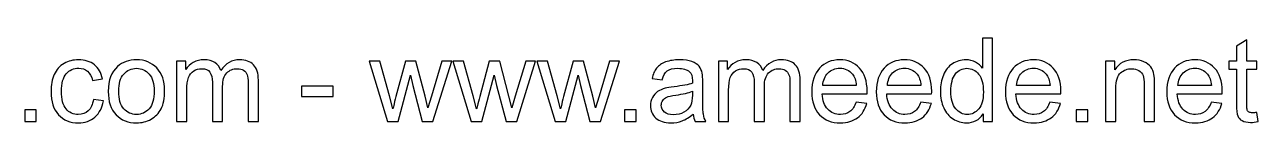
# Model space of a CAD drawing. Header units: millimetres. Extents: x -516 to 781, y -366 to 225.
# Drawn here: x 494.3 to 781.2, y -366.4 to -346.8 of the extents above; entities that cross this region are included whole.
import ezdxf

# ---------------------------------------------------------------- set-up
doc = ezdxf.new("R2010")
doc.units = ezdxf.units.MM
doc.header["$MEASUREMENT"] = 0
doc.layers.add('Layer 1', color=7, linetype='Continuous')

msp = doc.modelspace()

# ---------------------------------------------------------------- linework, layer by layer
at = {"layer": 'Layer 1', "color": 250}
for points, knots in [([(717.2309, -366.1416), (717.2309, -366.1416), (717.2309, -364.3638), (717.2309, -364.3638), (717.2309, -364.3638), (716.3442, -365.7455), (715.039, -366.4387), (713.3152, -366.4387), (713.3152, -366.4387), (712.199, -366.4387), (711.1728, -366.1326), (710.2411, -365.516), (710.2411, -365.516), (709.3049, -364.9039), (708.5803, -364.0442), (708.0627, -362.946), (708.0627, -362.946), (707.5496, -361.8433), (707.2931, -360.5786), (707.2931, -359.1473), (707.2931, -359.1473), (707.2931, -357.7521), (707.5271, -356.4873), (707.9907, -355.3486), (707.9907, -355.3486), (708.4588, -354.2144), (709.1564, -353.3413), (710.0881, -352.7382), (710.0881, -352.7382), (711.0152, -352.1306), (712.0594, -351.829), (713.2071, -351.829), (713.2071, -351.829), (714.0533, -351.829), (714.8049, -352.009), (715.462, -352.3646), (715.462, -352.3646), (716.1192, -352.7202), (716.6548, -353.1882), (717.0688, -353.7599), (717.0688, -353.7599), (717.0688, -353.7599), (717.0688, -346.8061), (717.0688, -346.8061), (717.0688, -346.8061), (717.0688, -346.8061), (719.4453, -346.8061), (719.4453, -346.8061), (719.4453, -346.8061), (719.4453, -346.8061), (719.4453, -366.1416), (719.4453, -366.1416), (719.4453, -366.1416), (719.4453, -366.1416), (717.2309, -366.1416), (717.2309, -366.1416)], [0, 0, 0, 0, 0.06666667, 0.06666667, 0.06666667, 0.06666667, 0.13333333, 0.13333333, 0.13333333, 0.13333333, 0.2, 0.2, 0.2, 0.2, 0.26666667, 0.26666667, 0.26666667, 0.26666667, 0.33333333, 0.33333333, 0.33333333, 0.33333333, 0.4, 0.4, 0.4, 0.4, 0.46666667, 0.46666667, 0.46666667, 0.46666667, 0.53333333, 0.53333333, 0.53333333, 0.53333333, 0.6, 0.6, 0.6, 0.6, 0.66666667, 0.66666667, 0.66666667, 0.66666667, 0.73333333, 0.73333333, 0.73333333, 0.73333333, 0.8, 0.8, 0.8, 0.8, 0.86666667, 0.86666667, 0.86666667, 0.86666667, 1, 1, 1, 1]), ([(780.9219, -364.0217), (780.9219, -364.0217), (781.2459, -366.1191), (781.2459, -366.1191), (781.2459, -366.1191), (780.5798, -366.2586), (779.9812, -366.3306), (779.4591, -366.3306), (779.4591, -366.3306), (778.5994, -366.3306), (777.9333, -366.1956), (777.4562, -365.9211), (777.4562, -365.9211), (776.9836, -365.6465), (776.6506, -365.2909), (776.457, -364.8454), (776.457, -364.8454), (776.2635, -364.3998), (776.169, -363.4636), (776.169, -362.0369), (776.169, -362.0369), (776.169, -362.0369), (776.169, -353.9624), (776.169, -353.9624), (776.169, -353.9624), (776.169, -353.9624), (774.4137, -353.9624), (774.4137, -353.9624), (774.4137, -353.9624), (774.4137, -353.9624), (774.4137, -352.1261), (774.4137, -352.1261), (774.4137, -352.1261), (774.4137, -352.1261), (776.169, -352.1261), (776.169, -352.1261), (776.169, -352.1261), (776.169, -352.1261), (776.169, -348.6604), (776.169, -348.6604), (776.169, -348.6604), (776.169, -348.6604), (778.5454, -347.2337), (778.5454, -347.2337), (778.5454, -347.2337), (778.5454, -347.2337), (778.5454, -352.1261), (778.5454, -352.1261), (778.5454, -352.1261), (778.5454, -352.1261), (780.9219, -352.1261), (780.9219, -352.1261), (780.9219, -352.1261), (780.9219, -352.1261), (780.9219, -353.9624), (780.9219, -353.9624), (780.9219, -353.9624), (780.9219, -353.9624), (778.5454, -353.9624), (778.5454, -353.9624), (778.5454, -353.9624), (778.5454, -353.9624), (778.5454, -362.1719), (778.5454, -362.1719), (778.5454, -362.1719), (778.5454, -362.8515), (778.5859, -363.2881), (778.6715, -363.4816), (778.6715, -363.4816), (778.7525, -363.6752), (778.8875, -363.8282), (779.0765, -363.9452), (779.0765, -363.9452), (779.2656, -364.0577), (779.5356, -364.1162), (779.8867, -364.1162), (779.8867, -364.1162), (780.1477, -364.1162), (780.4943, -364.0847), (780.9219, -364.0217)], [0, 0, 0, 0, 0.04761905, 0.04761905, 0.04761905, 0.04761905, 0.0952381, 0.0952381, 0.0952381, 0.0952381, 0.14285714, 0.14285714, 0.14285714, 0.14285714, 0.19047619, 0.19047619, 0.19047619, 0.19047619, 0.23809524, 0.23809524, 0.23809524, 0.23809524, 0.28571429, 0.28571429, 0.28571429, 0.28571429, 0.33333333, 0.33333333, 0.33333333, 0.33333333, 0.38095238, 0.38095238, 0.38095238, 0.38095238, 0.42857143, 0.42857143, 0.42857143, 0.42857143, 0.47619048, 0.47619048, 0.47619048, 0.47619048, 0.52380952, 0.52380952, 0.52380952, 0.52380952, 0.57142857, 0.57142857, 0.57142857, 0.57142857, 0.61904762, 0.61904762, 0.61904762, 0.61904762, 0.66666667, 0.66666667, 0.66666667, 0.66666667, 0.71428571, 0.71428571, 0.71428571, 0.71428571, 0.76190476, 0.76190476, 0.76190476, 0.76190476, 0.80952381, 0.80952381, 0.80952381, 0.80952381, 0.85714286, 0.85714286, 0.85714286, 0.85714286, 0.9047619, 0.9047619, 0.9047619, 0.9047619, 1, 1, 1, 1]), ([(510.2519, -361.0107), (510.2519, -361.0107), (512.5743, -361.3347), (512.5743, -361.3347), (512.5743, -361.3347), (512.3178, -362.9325), (511.6696, -364.1792), (510.621, -365.0839), (510.621, -365.0839), (509.5723, -365.9886), (508.2805, -366.4387), (506.7547, -366.4387), (506.7547, -366.4387), (504.8419, -366.4387), (503.3026, -365.813), (502.1414, -364.5618), (502.1414, -364.5618), (500.9757, -363.3106), (500.3951, -361.5193), (500.3951, -359.1878), (500.3951, -359.1878), (500.3951, -357.6756), (500.6471, -356.3568), (501.1467, -355.2226), (501.1467, -355.2226), (501.6463, -354.0929), (502.407, -353.2423), (503.4331, -352.6797), (503.4331, -352.6797), (504.4548, -352.1126), (505.5665, -351.829), (506.7728, -351.829), (506.7728, -351.829), (508.2895, -351.829), (509.5363, -352.2116), (510.4994, -352.9812), (510.4994, -352.9812), (511.4671, -353.7509), (512.0882, -354.8446), (512.3583, -356.2578), (512.3583, -356.2578), (512.3583, -356.2578), (510.0629, -356.6089), (510.0629, -356.6089), (510.0629, -356.6089), (509.8423, -355.6682), (509.4552, -354.9616), (508.8926, -354.4845), (508.8926, -354.4845), (508.3345, -354.0119), (507.6594, -353.7734), (506.8673, -353.7734), (506.8673, -353.7734), (505.6701, -353.7734), (504.6979, -354.2009), (503.9462, -355.0561), (503.9462, -355.0561), (503.1991, -355.9157), (502.8255, -357.266), (502.8255, -359.1203), (502.8255, -359.1203), (502.8255, -361.0017), (503.1856, -362.3654), (503.9057, -363.2161), (503.9057, -363.2161), (504.6304, -364.0667), (505.571, -364.4943), (506.7277, -364.4943), (506.7277, -364.4943), (507.6639, -364.4943), (508.4426, -364.2107), (509.0637, -363.6391), (509.0637, -363.6391), (509.6893, -363.072), (510.0854, -362.1944), (510.2519, -361.0107)], [0, 0, 0, 0, 0.05, 0.05, 0.05, 0.05, 0.1, 0.1, 0.1, 0.1, 0.15, 0.15, 0.15, 0.15, 0.2, 0.2, 0.2, 0.2, 0.25, 0.25, 0.25, 0.25, 0.3, 0.3, 0.3, 0.3, 0.35, 0.35, 0.35, 0.35, 0.4, 0.4, 0.4, 0.4, 0.45, 0.45, 0.45, 0.45, 0.5, 0.5, 0.5, 0.5, 0.55, 0.55, 0.55, 0.55, 0.6, 0.6, 0.6, 0.6, 0.65, 0.65, 0.65, 0.65, 0.7, 0.7, 0.7, 0.7, 0.75, 0.75, 0.75, 0.75, 0.8, 0.8, 0.8, 0.8, 0.85, 0.85, 0.85, 0.85, 0.9, 0.9, 0.9, 0.9, 1, 1, 1, 1]), ([(513.7085, -359.1338), (513.7085, -356.5459), (514.4286, -354.6285), (515.8734, -353.3818), (515.8734, -353.3818), (517.0751, -352.3466), (518.5468, -351.829), (520.2797, -351.829), (520.2797, -351.829), (522.2015, -351.829), (523.7768, -352.4591), (525.001, -353.7193), (525.001, -353.7193), (526.2207, -354.9751), (526.8328, -356.7169), (526.8328, -358.9358), (526.8328, -358.9358), (526.8328, -360.7361), (526.5628, -362.1494), (526.0227, -363.1801), (526.0227, -363.1801), (525.4826, -364.2107), (524.695, -365.0119), (523.6598, -365.5835), (523.6598, -365.5835), (522.6291, -366.1551), (521.4994, -366.4387), (520.2797, -366.4387), (520.2797, -366.4387), (518.3173, -366.4387), (516.733, -365.813), (515.5223, -364.5573), (515.5223, -364.5573), (514.3116, -363.3016), (513.7085, -361.4923), (513.7085, -359.1338)], [0, 0, 0, 0, 0.1, 0.1, 0.1, 0.1, 0.2, 0.2, 0.2, 0.2, 0.3, 0.3, 0.3, 0.3, 0.4, 0.4, 0.4, 0.4, 0.5, 0.5, 0.5, 0.5, 0.6, 0.6, 0.6, 0.6, 0.7, 0.7, 0.7, 0.7, 0.8, 0.8, 0.8, 0.8, 1, 1, 1, 1]), ([(529.6188, -366.1416), (529.6188, -366.1416), (529.6188, -352.1261), (529.6188, -352.1261), (529.6188, -352.1261), (529.6188, -352.1261), (531.7522, -352.1261), (531.7522, -352.1261), (531.7522, -352.1261), (531.7522, -352.1261), (531.7522, -354.1064), (531.7522, -354.1064), (531.7522, -354.1064), (532.1888, -353.4223), (532.7739, -352.8687), (533.503, -352.4546), (533.503, -352.4546), (534.2322, -352.036), (535.0603, -351.829), (535.992, -351.829), (535.992, -351.829), (537.0272, -351.829), (537.8778, -352.045), (538.5394, -352.4726), (538.5394, -352.4726), (539.2011, -352.9047), (539.6691, -353.5033), (539.9392, -354.2774), (539.9392, -354.2774), (541.0554, -352.6437), (542.5002, -351.829), (544.2825, -351.829), (544.2825, -351.829), (545.6777, -351.829), (546.7534, -352.2116), (547.5006, -352.9812), (547.5006, -352.9812), (548.2522, -353.7509), (548.6303, -354.9346), (548.6303, -356.5324), (548.6303, -356.5324), (548.6303, -356.5324), (548.6303, -366.1416), (548.6303, -366.1416), (548.6303, -366.1416), (548.6303, -366.1416), (546.2538, -366.1416), (546.2538, -366.1416), (546.2538, -366.1416), (546.2538, -366.1416), (546.2538, -357.32), (546.2538, -357.32), (546.2538, -357.32), (546.2538, -356.3748), (546.1728, -355.6907), (546.0198, -355.2721), (546.0198, -355.2721), (545.8668, -354.8536), (545.5877, -354.5205), (545.1781, -354.2639), (545.1781, -354.2639), (544.7731, -354.0074), (544.296, -353.8814), (543.7514, -353.8814), (543.7514, -353.8814), (542.7612, -353.8814), (541.9421, -354.2099), (541.2894, -354.8626), (541.2894, -354.8626), (540.6368, -355.5197), (540.3128, -356.5684), (540.3128, -358.0086), (540.3128, -358.0086), (540.3128, -358.0086), (540.3128, -366.1416), (540.3128, -366.1416), (540.3128, -366.1416), (540.3128, -366.1416), (537.9363, -366.1416), (537.9363, -366.1416), (537.9363, -366.1416), (537.9363, -366.1416), (537.9363, -357.0454), (537.9363, -357.0454), (537.9363, -357.0454), (537.9363, -355.9923), (537.7428, -355.2001), (537.3557, -354.6735), (537.3557, -354.6735), (536.9687, -354.1469), (536.334, -353.8814), (535.4564, -353.8814), (535.4564, -353.8814), (534.7903, -353.8814), (534.1736, -354.0569), (533.6065, -354.408), (533.6065, -354.408), (533.0394, -354.759), (532.6299, -355.2721), (532.3733, -355.9518), (532.3733, -355.9518), (532.1213, -356.6269), (531.9953, -357.6036), (531.9953, -358.8773), (531.9953, -358.8773), (531.9953, -358.8773), (531.9953, -366.1416), (531.9953, -366.1416), (531.9953, -366.1416), (531.9953, -366.1416), (529.6188, -366.1416), (529.6188, -366.1416)], [0, 0, 0, 0, 0.03448276, 0.03448276, 0.03448276, 0.03448276, 0.06896552, 0.06896552, 0.06896552, 0.06896552, 0.10344828, 0.10344828, 0.10344828, 0.10344828, 0.13793103, 0.13793103, 0.13793103, 0.13793103, 0.17241379, 0.17241379, 0.17241379, 0.17241379, 0.20689655, 0.20689655, 0.20689655, 0.20689655, 0.24137931, 0.24137931, 0.24137931, 0.24137931, 0.27586207, 0.27586207, 0.27586207, 0.27586207, 0.31034483, 0.31034483, 0.31034483, 0.31034483, 0.34482759, 0.34482759, 0.34482759, 0.34482759, 0.37931034, 0.37931034, 0.37931034, 0.37931034, 0.4137931, 0.4137931, 0.4137931, 0.4137931, 0.44827586, 0.44827586, 0.44827586, 0.44827586, 0.48275862, 0.48275862, 0.48275862, 0.48275862, 0.51724138, 0.51724138, 0.51724138, 0.51724138, 0.55172414, 0.55172414, 0.55172414, 0.55172414, 0.5862069, 0.5862069, 0.5862069, 0.5862069, 0.62068966, 0.62068966, 0.62068966, 0.62068966, 0.65517241, 0.65517241, 0.65517241, 0.65517241, 0.68965517, 0.68965517, 0.68965517, 0.68965517, 0.72413793, 0.72413793, 0.72413793, 0.72413793, 0.75862069, 0.75862069, 0.75862069, 0.75862069, 0.79310345, 0.79310345, 0.79310345, 0.79310345, 0.82758621, 0.82758621, 0.82758621, 0.82758621, 0.86206897, 0.86206897, 0.86206897, 0.86206897, 0.89655172, 0.89655172, 0.89655172, 0.89655172, 0.93103448, 0.93103448, 0.93103448, 0.93103448, 1, 1, 1, 1]), ([(578.6328, -366.1416), (578.6328, -366.1416), (574.3975, -352.1261), (574.3975, -352.1261), (574.3975, -352.1261), (574.3975, -352.1261), (576.882, -352.1261), (576.882, -352.1261), (576.882, -352.1261), (576.882, -352.1261), (579.1189, -360.214), (579.1189, -360.214), (579.1189, -360.214), (579.1189, -360.214), (579.911, -363.2251), (579.911, -363.2251), (579.911, -363.2251), (579.9425, -363.0765), (580.1856, -362.1134), (580.6356, -360.3355), (580.6356, -360.3355), (580.6356, -360.3355), (582.8545, -352.1261), (582.8545, -352.1261), (582.8545, -352.1261), (582.8545, -352.1261), (585.2895, -352.1261), (585.2895, -352.1261), (585.2895, -352.1261), (585.2895, -352.1261), (587.4004, -360.2635), (587.4004, -360.2635), (587.4004, -360.2635), (587.4004, -360.2635), (588.089, -362.9325), (588.089, -362.9325), (588.089, -362.9325), (588.089, -362.9325), (588.8946, -360.2275), (588.8946, -360.2275), (588.8946, -360.2275), (588.8946, -360.2275), (591.3161, -352.1261), (591.3161, -352.1261), (591.3161, -352.1261), (591.3161, -352.1261), (593.625, -352.1261), (593.625, -352.1261), (593.625, -352.1261), (593.625, -352.1261), (589.2277, -366.1416), (589.2277, -366.1416), (589.2277, -366.1416), (589.2277, -366.1416), (586.7703, -366.1416), (586.7703, -366.1416), (586.7703, -366.1416), (586.7703, -366.1416), (584.5469, -357.7566), (584.5469, -357.7566), (584.5469, -357.7566), (584.5469, -357.7566), (583.9843, -355.3576), (583.9843, -355.3576), (583.9843, -355.3576), (583.9843, -355.3576), (581.1487, -366.1416), (581.1487, -366.1416), (581.1487, -366.1416), (581.1487, -366.1416), (578.6328, -366.1416), (578.6328, -366.1416)], [0, 0, 0, 0, 0.05263158, 0.05263158, 0.05263158, 0.05263158, 0.10526316, 0.10526316, 0.10526316, 0.10526316, 0.15789474, 0.15789474, 0.15789474, 0.15789474, 0.21052632, 0.21052632, 0.21052632, 0.21052632, 0.26315789, 0.26315789, 0.26315789, 0.26315789, 0.31578947, 0.31578947, 0.31578947, 0.31578947, 0.36842105, 0.36842105, 0.36842105, 0.36842105, 0.42105263, 0.42105263, 0.42105263, 0.42105263, 0.47368421, 0.47368421, 0.47368421, 0.47368421, 0.52631579, 0.52631579, 0.52631579, 0.52631579, 0.57894737, 0.57894737, 0.57894737, 0.57894737, 0.63157895, 0.63157895, 0.63157895, 0.63157895, 0.68421053, 0.68421053, 0.68421053, 0.68421053, 0.73684211, 0.73684211, 0.73684211, 0.73684211, 0.78947368, 0.78947368, 0.78947368, 0.78947368, 0.84210526, 0.84210526, 0.84210526, 0.84210526, 0.89473684, 0.89473684, 0.89473684, 0.89473684, 1, 1, 1, 1]), ([(598.1348, -366.1416), (598.1348, -366.1416), (593.8995, -352.1261), (593.8995, -352.1261), (593.8995, -352.1261), (593.8995, -352.1261), (596.384, -352.1261), (596.384, -352.1261), (596.384, -352.1261), (596.384, -352.1261), (598.6209, -360.214), (598.6209, -360.214), (598.6209, -360.214), (598.6209, -360.214), (599.413, -363.2251), (599.413, -363.2251), (599.413, -363.2251), (599.4445, -363.0765), (599.6876, -362.1134), (600.1376, -360.3355), (600.1376, -360.3355), (600.1376, -360.3355), (602.3565, -352.1261), (602.3565, -352.1261), (602.3565, -352.1261), (602.3565, -352.1261), (604.7915, -352.1261), (604.7915, -352.1261), (604.7915, -352.1261), (604.7915, -352.1261), (606.9024, -360.2635), (606.9024, -360.2635), (606.9024, -360.2635), (606.9024, -360.2635), (607.591, -362.9325), (607.591, -362.9325), (607.591, -362.9325), (607.591, -362.9325), (608.3966, -360.2275), (608.3966, -360.2275), (608.3966, -360.2275), (608.3966, -360.2275), (610.8181, -352.1261), (610.8181, -352.1261), (610.8181, -352.1261), (610.8181, -352.1261), (613.127, -352.1261), (613.127, -352.1261), (613.127, -352.1261), (613.127, -352.1261), (608.7297, -366.1416), (608.7297, -366.1416), (608.7297, -366.1416), (608.7297, -366.1416), (606.2723, -366.1416), (606.2723, -366.1416), (606.2723, -366.1416), (606.2723, -366.1416), (604.0489, -357.7566), (604.0489, -357.7566), (604.0489, -357.7566), (604.0489, -357.7566), (603.4863, -355.3576), (603.4863, -355.3576), (603.4863, -355.3576), (603.4863, -355.3576), (600.6507, -366.1416), (600.6507, -366.1416), (600.6507, -366.1416), (600.6507, -366.1416), (598.1348, -366.1416), (598.1348, -366.1416)], [0, 0, 0, 0, 0.05263158, 0.05263158, 0.05263158, 0.05263158, 0.10526316, 0.10526316, 0.10526316, 0.10526316, 0.15789474, 0.15789474, 0.15789474, 0.15789474, 0.21052632, 0.21052632, 0.21052632, 0.21052632, 0.26315789, 0.26315789, 0.26315789, 0.26315789, 0.31578947, 0.31578947, 0.31578947, 0.31578947, 0.36842105, 0.36842105, 0.36842105, 0.36842105, 0.42105263, 0.42105263, 0.42105263, 0.42105263, 0.47368421, 0.47368421, 0.47368421, 0.47368421, 0.52631579, 0.52631579, 0.52631579, 0.52631579, 0.57894737, 0.57894737, 0.57894737, 0.57894737, 0.63157895, 0.63157895, 0.63157895, 0.63157895, 0.68421053, 0.68421053, 0.68421053, 0.68421053, 0.73684211, 0.73684211, 0.73684211, 0.73684211, 0.78947368, 0.78947368, 0.78947368, 0.78947368, 0.84210526, 0.84210526, 0.84210526, 0.84210526, 0.89473684, 0.89473684, 0.89473684, 0.89473684, 1, 1, 1, 1]), ([(617.6368, -366.1416), (617.6368, -366.1416), (613.4015, -352.1261), (613.4015, -352.1261), (613.4015, -352.1261), (613.4015, -352.1261), (615.886, -352.1261), (615.886, -352.1261), (615.886, -352.1261), (615.886, -352.1261), (618.1229, -360.214), (618.1229, -360.214), (618.1229, -360.214), (618.1229, -360.214), (618.915, -363.2251), (618.915, -363.2251), (618.915, -363.2251), (618.9465, -363.0765), (619.1896, -362.1134), (619.6396, -360.3355), (619.6396, -360.3355), (619.6396, -360.3355), (621.8585, -352.1261), (621.8585, -352.1261), (621.8585, -352.1261), (621.8585, -352.1261), (624.2935, -352.1261), (624.2935, -352.1261), (624.2935, -352.1261), (624.2935, -352.1261), (626.4044, -360.2635), (626.4044, -360.2635), (626.4044, -360.2635), (626.4044, -360.2635), (627.093, -362.9325), (627.093, -362.9325), (627.093, -362.9325), (627.093, -362.9325), (627.8986, -360.2275), (627.8986, -360.2275), (627.8986, -360.2275), (627.8986, -360.2275), (630.3201, -352.1261), (630.3201, -352.1261), (630.3201, -352.1261), (630.3201, -352.1261), (632.629, -352.1261), (632.629, -352.1261), (632.629, -352.1261), (632.629, -352.1261), (628.2317, -366.1416), (628.2317, -366.1416), (628.2317, -366.1416), (628.2317, -366.1416), (625.7743, -366.1416), (625.7743, -366.1416), (625.7743, -366.1416), (625.7743, -366.1416), (623.5509, -357.7566), (623.5509, -357.7566), (623.5509, -357.7566), (623.5509, -357.7566), (622.9883, -355.3576), (622.9883, -355.3576), (622.9883, -355.3576), (622.9883, -355.3576), (620.1527, -366.1416), (620.1527, -366.1416), (620.1527, -366.1416), (620.1527, -366.1416), (617.6368, -366.1416), (617.6368, -366.1416)], [0, 0, 0, 0, 0.05263158, 0.05263158, 0.05263158, 0.05263158, 0.10526316, 0.10526316, 0.10526316, 0.10526316, 0.15789474, 0.15789474, 0.15789474, 0.15789474, 0.21052632, 0.21052632, 0.21052632, 0.21052632, 0.26315789, 0.26315789, 0.26315789, 0.26315789, 0.31578947, 0.31578947, 0.31578947, 0.31578947, 0.36842105, 0.36842105, 0.36842105, 0.36842105, 0.42105263, 0.42105263, 0.42105263, 0.42105263, 0.47368421, 0.47368421, 0.47368421, 0.47368421, 0.52631579, 0.52631579, 0.52631579, 0.52631579, 0.57894737, 0.57894737, 0.57894737, 0.57894737, 0.63157895, 0.63157895, 0.63157895, 0.63157895, 0.68421053, 0.68421053, 0.68421053, 0.68421053, 0.73684211, 0.73684211, 0.73684211, 0.73684211, 0.78947368, 0.78947368, 0.78947368, 0.78947368, 0.84210526, 0.84210526, 0.84210526, 0.84210526, 0.89473684, 0.89473684, 0.89473684, 0.89473684, 1, 1, 1, 1]), ([(649.7862, -364.3863), (648.904, -365.1379), (648.0534, -365.6645), (647.2387, -365.9751), (647.2387, -365.9751), (646.4241, -366.2856), (645.5509, -366.4387), (644.6147, -366.4387), (644.6147, -366.4387), (643.0755, -366.4387), (641.8918, -366.0651), (641.0636, -365.3134), (641.0636, -365.3134), (640.2355, -364.5663), (639.8214, -363.6076), (639.8214, -362.4419), (639.8214, -362.4419), (639.8214, -361.7578), (639.9789, -361.1322), (640.2895, -360.5651), (640.2895, -360.5651), (640.6045, -359.998), (641.0141, -359.5479), (641.5182, -359.2058), (641.5182, -359.2058), (642.0268, -358.8638), (642.5939, -358.6027), (643.2285, -358.4272), (643.2285, -358.4272), (643.6966, -358.3057), (644.4032, -358.1887), (645.3439, -358.0716), (645.3439, -358.0716), (647.2612, -357.8466), (648.679, -357.572), (649.5836, -357.257), (649.5836, -357.257), (649.5926, -356.9329), (649.5972, -356.7259), (649.5972, -356.6404), (649.5972, -356.6404), (649.5972, -355.6772), (649.3721, -354.9976), (648.922, -354.6015), (648.922, -354.6015), (648.3144, -354.0659), (647.4098, -353.8004), (646.2125, -353.8004), (646.2125, -353.8004), (645.0918, -353.8004), (644.2637, -353.9984), (643.7326, -354.39), (643.7326, -354.39), (643.197, -354.7815), (642.8054, -355.4747), (642.5489, -356.4738), (642.5489, -356.4738), (642.5489, -356.4738), (640.2264, -356.1498), (640.2264, -356.1498), (640.2264, -356.1498), (640.438, -355.1551), (640.7846, -354.3495), (641.2706, -353.7373), (641.2706, -353.7373), (641.7567, -353.1252), (642.4589, -352.6572), (643.377, -352.3241), (643.377, -352.3241), (644.2907, -351.9955), (645.3574, -351.829), (646.5636, -351.829), (646.5636, -351.829), (647.7608, -351.829), (648.7375, -351.9685), (649.4891, -352.2521), (649.4891, -352.2521), (650.2363, -352.5356), (650.7899, -352.8867), (651.1409, -353.3143), (651.1409, -353.3143), (651.492, -353.7419), (651.7395, -354.2819), (651.8836, -354.9346), (651.8836, -354.9346), (651.9601, -355.3396), (652.0006, -356.0688), (652.0006, -357.1175), (652.0006, -357.1175), (652.0006, -357.1175), (652.0006, -360.268), (652.0006, -360.268), (652.0006, -360.268), (652.0006, -362.4689), (652.0501, -363.8597), (652.1491, -364.4493), (652.1491, -364.4493), (652.2436, -365.0389), (652.4417, -365.6015), (652.7297, -366.1416), (652.7297, -366.1416), (652.7297, -366.1416), (650.2453, -366.1416), (650.2453, -366.1416), (650.2453, -366.1416), (650.0067, -365.642), (649.8537, -365.0569), (649.7862, -364.3863)], [0, 0, 0, 0, 0.03571429, 0.03571429, 0.03571429, 0.03571429, 0.07142857, 0.07142857, 0.07142857, 0.07142857, 0.10714286, 0.10714286, 0.10714286, 0.10714286, 0.14285714, 0.14285714, 0.14285714, 0.14285714, 0.17857143, 0.17857143, 0.17857143, 0.17857143, 0.21428571, 0.21428571, 0.21428571, 0.21428571, 0.25, 0.25, 0.25, 0.25, 0.28571429, 0.28571429, 0.28571429, 0.28571429, 0.32142857, 0.32142857, 0.32142857, 0.32142857, 0.35714286, 0.35714286, 0.35714286, 0.35714286, 0.39285714, 0.39285714, 0.39285714, 0.39285714, 0.42857143, 0.42857143, 0.42857143, 0.42857143, 0.46428571, 0.46428571, 0.46428571, 0.46428571, 0.5, 0.5, 0.5, 0.5, 0.53571429, 0.53571429, 0.53571429, 0.53571429, 0.57142857, 0.57142857, 0.57142857, 0.57142857, 0.60714286, 0.60714286, 0.60714286, 0.60714286, 0.64285714, 0.64285714, 0.64285714, 0.64285714, 0.67857143, 0.67857143, 0.67857143, 0.67857143, 0.71428571, 0.71428571, 0.71428571, 0.71428571, 0.75, 0.75, 0.75, 0.75, 0.78571429, 0.78571429, 0.78571429, 0.78571429, 0.82142857, 0.82142857, 0.82142857, 0.82142857, 0.85714286, 0.85714286, 0.85714286, 0.85714286, 0.89285714, 0.89285714, 0.89285714, 0.89285714, 0.92857143, 0.92857143, 0.92857143, 0.92857143, 1, 1, 1, 1]), ([(655.6507, -366.1416), (655.6507, -366.1416), (655.6507, -352.1261), (655.6507, -352.1261), (655.6507, -352.1261), (655.6507, -352.1261), (657.7841, -352.1261), (657.7841, -352.1261), (657.7841, -352.1261), (657.7841, -352.1261), (657.7841, -354.1064), (657.7841, -354.1064), (657.7841, -354.1064), (658.2207, -353.4223), (658.8058, -352.8687), (659.5349, -352.4546), (659.5349, -352.4546), (660.2641, -352.036), (661.0922, -351.829), (662.0239, -351.829), (662.0239, -351.829), (663.0591, -351.829), (663.9097, -352.045), (664.5713, -352.4726), (664.5713, -352.4726), (665.233, -352.9047), (665.701, -353.5033), (665.9711, -354.2774), (665.9711, -354.2774), (667.0873, -352.6437), (668.5321, -351.829), (670.3144, -351.829), (670.3144, -351.829), (671.7096, -351.829), (672.7853, -352.2116), (673.5325, -352.9812), (673.5325, -352.9812), (674.2841, -353.7509), (674.6622, -354.9346), (674.6622, -356.5324), (674.6622, -356.5324), (674.6622, -356.5324), (674.6622, -366.1416), (674.6622, -366.1416), (674.6622, -366.1416), (674.6622, -366.1416), (672.2857, -366.1416), (672.2857, -366.1416), (672.2857, -366.1416), (672.2857, -366.1416), (672.2857, -357.32), (672.2857, -357.32), (672.2857, -357.32), (672.2857, -356.3748), (672.2047, -355.6907), (672.0517, -355.2721), (672.0517, -355.2721), (671.8987, -354.8536), (671.6196, -354.5205), (671.21, -354.2639), (671.21, -354.2639), (670.805, -354.0074), (670.3279, -353.8814), (669.7833, -353.8814), (669.7833, -353.8814), (668.7931, -353.8814), (667.974, -354.2099), (667.3213, -354.8626), (667.3213, -354.8626), (666.6687, -355.5197), (666.3447, -356.5684), (666.3447, -358.0086), (666.3447, -358.0086), (666.3447, -358.0086), (666.3447, -366.1416), (666.3447, -366.1416), (666.3447, -366.1416), (666.3447, -366.1416), (663.9682, -366.1416), (663.9682, -366.1416), (663.9682, -366.1416), (663.9682, -366.1416), (663.9682, -357.0454), (663.9682, -357.0454), (663.9682, -357.0454), (663.9682, -355.9923), (663.7747, -355.2001), (663.3876, -354.6735), (663.3876, -354.6735), (663.0006, -354.1469), (662.3659, -353.8814), (661.4883, -353.8814), (661.4883, -353.8814), (660.8222, -353.8814), (660.2055, -354.0569), (659.6384, -354.408), (659.6384, -354.408), (659.0713, -354.759), (658.6618, -355.2721), (658.4052, -355.9518), (658.4052, -355.9518), (658.1532, -356.6269), (658.0272, -357.6036), (658.0272, -358.8773), (658.0272, -358.8773), (658.0272, -358.8773), (658.0272, -366.1416), (658.0272, -366.1416), (658.0272, -366.1416), (658.0272, -366.1416), (655.6507, -366.1416), (655.6507, -366.1416)], [0, 0, 0, 0, 0.03448276, 0.03448276, 0.03448276, 0.03448276, 0.06896552, 0.06896552, 0.06896552, 0.06896552, 0.10344828, 0.10344828, 0.10344828, 0.10344828, 0.13793103, 0.13793103, 0.13793103, 0.13793103, 0.17241379, 0.17241379, 0.17241379, 0.17241379, 0.20689655, 0.20689655, 0.20689655, 0.20689655, 0.24137931, 0.24137931, 0.24137931, 0.24137931, 0.27586207, 0.27586207, 0.27586207, 0.27586207, 0.31034483, 0.31034483, 0.31034483, 0.31034483, 0.34482759, 0.34482759, 0.34482759, 0.34482759, 0.37931034, 0.37931034, 0.37931034, 0.37931034, 0.4137931, 0.4137931, 0.4137931, 0.4137931, 0.44827586, 0.44827586, 0.44827586, 0.44827586, 0.48275862, 0.48275862, 0.48275862, 0.48275862, 0.51724138, 0.51724138, 0.51724138, 0.51724138, 0.55172414, 0.55172414, 0.55172414, 0.55172414, 0.5862069, 0.5862069, 0.5862069, 0.5862069, 0.62068966, 0.62068966, 0.62068966, 0.62068966, 0.65517241, 0.65517241, 0.65517241, 0.65517241, 0.68965517, 0.68965517, 0.68965517, 0.68965517, 0.72413793, 0.72413793, 0.72413793, 0.72413793, 0.75862069, 0.75862069, 0.75862069, 0.75862069, 0.79310345, 0.79310345, 0.79310345, 0.79310345, 0.82758621, 0.82758621, 0.82758621, 0.82758621, 0.86206897, 0.86206897, 0.86206897, 0.86206897, 0.89655172, 0.89655172, 0.89655172, 0.89655172, 0.93103448, 0.93103448, 0.93103448, 0.93103448, 1, 1, 1, 1]), ([(687.7056, -361.6048), (687.7056, -361.6048), (690.163, -361.9288), (690.163, -361.9288), (690.163, -361.9288), (689.7804, -363.3556), (689.0648, -364.4673), (688.0206, -365.2549), (688.0206, -365.2549), (686.9764, -366.0426), (685.6442, -366.4387), (684.0194, -366.4387), (684.0194, -366.4387), (681.976, -366.4387), (680.3557, -365.8085), (679.1585, -364.5483), (679.1585, -364.5483), (677.9613, -363.2926), (677.3627, -361.5238), (677.3627, -359.2508), (677.3627, -359.2508), (677.3627, -356.9014), (677.9658, -355.0741), (679.1765, -353.7779), (679.1765, -353.7779), (680.3872, -352.4771), (681.958, -351.829), (683.8889, -351.829), (683.8889, -351.829), (685.7567, -351.829), (687.2825, -352.4636), (688.4662, -353.7373), (688.4662, -353.7373), (689.6499, -355.0111), (690.244, -356.8024), (690.244, -359.1113), (690.244, -359.1113), (690.244, -359.2508), (690.2395, -359.4624), (690.2305, -359.7414), (690.2305, -359.7414), (690.2305, -359.7414), (679.7931, -359.7414), (679.7931, -359.7414), (679.7931, -359.7414), (679.8831, -361.2762), (680.3152, -362.4554), (681.0984, -363.2701), (681.0984, -363.2701), (681.877, -364.0847), (682.8537, -364.4943), (684.0194, -364.4943), (684.0194, -364.4943), (684.888, -364.4943), (685.6307, -364.2648), (686.2428, -363.8057), (686.2428, -363.8057), (686.8594, -363.3466), (687.3455, -362.613), (687.7056, -361.6048)], [0, 0, 0, 0, 0.0625, 0.0625, 0.0625, 0.0625, 0.125, 0.125, 0.125, 0.125, 0.1875, 0.1875, 0.1875, 0.1875, 0.25, 0.25, 0.25, 0.25, 0.3125, 0.3125, 0.3125, 0.3125, 0.375, 0.375, 0.375, 0.375, 0.4375, 0.4375, 0.4375, 0.4375, 0.5, 0.5, 0.5, 0.5, 0.5625, 0.5625, 0.5625, 0.5625, 0.625, 0.625, 0.625, 0.625, 0.6875, 0.6875, 0.6875, 0.6875, 0.75, 0.75, 0.75, 0.75, 0.8125, 0.8125, 0.8125, 0.8125, 0.875, 0.875, 0.875, 0.875, 1, 1, 1, 1]), ([(702.7248, -361.6048), (702.7248, -361.6048), (705.1822, -361.9288), (705.1822, -361.9288), (705.1822, -361.9288), (704.7996, -363.3556), (704.084, -364.4673), (703.0398, -365.2549), (703.0398, -365.2549), (701.9956, -366.0426), (700.6634, -366.4387), (699.0386, -366.4387), (699.0386, -366.4387), (696.9952, -366.4387), (695.3749, -365.8085), (694.1777, -364.5483), (694.1777, -364.5483), (692.9805, -363.2926), (692.3819, -361.5238), (692.3819, -359.2508), (692.3819, -359.2508), (692.3819, -356.9014), (692.985, -355.0741), (694.1957, -353.7779), (694.1957, -353.7779), (695.4064, -352.4771), (696.9772, -351.829), (698.9081, -351.829), (698.9081, -351.829), (700.7759, -351.829), (702.3017, -352.4636), (703.4854, -353.7373), (703.4854, -353.7373), (704.6691, -355.0111), (705.2632, -356.8024), (705.2632, -359.1113), (705.2632, -359.1113), (705.2632, -359.2508), (705.2587, -359.4624), (705.2497, -359.7414), (705.2497, -359.7414), (705.2497, -359.7414), (694.8123, -359.7414), (694.8123, -359.7414), (694.8123, -359.7414), (694.9023, -361.2762), (695.3344, -362.4554), (696.1176, -363.2701), (696.1176, -363.2701), (696.8962, -364.0847), (697.8729, -364.4943), (699.0386, -364.4943), (699.0386, -364.4943), (699.9072, -364.4943), (700.6499, -364.2648), (701.262, -363.8057), (701.262, -363.8057), (701.8786, -363.3466), (702.3647, -362.613), (702.7248, -361.6048)], [0, 0, 0, 0, 0.0625, 0.0625, 0.0625, 0.0625, 0.125, 0.125, 0.125, 0.125, 0.1875, 0.1875, 0.1875, 0.1875, 0.25, 0.25, 0.25, 0.25, 0.3125, 0.3125, 0.3125, 0.3125, 0.375, 0.375, 0.375, 0.375, 0.4375, 0.4375, 0.4375, 0.4375, 0.5, 0.5, 0.5, 0.5, 0.5625, 0.5625, 0.5625, 0.5625, 0.625, 0.625, 0.625, 0.625, 0.6875, 0.6875, 0.6875, 0.6875, 0.75, 0.75, 0.75, 0.75, 0.8125, 0.8125, 0.8125, 0.8125, 0.875, 0.875, 0.875, 0.875, 1, 1, 1, 1]), ([(732.7632, -361.6048), (732.7632, -361.6048), (735.2206, -361.9288), (735.2206, -361.9288), (735.2206, -361.9288), (734.838, -363.3556), (734.1224, -364.4673), (733.0782, -365.2549), (733.0782, -365.2549), (732.034, -366.0426), (730.7018, -366.4387), (729.077, -366.4387), (729.077, -366.4387), (727.0336, -366.4387), (725.4133, -365.8085), (724.2161, -364.5483), (724.2161, -364.5483), (723.0189, -363.2926), (722.4203, -361.5238), (722.4203, -359.2508), (722.4203, -359.2508), (722.4203, -356.9014), (723.0234, -355.0741), (724.2341, -353.7779), (724.2341, -353.7779), (725.4448, -352.4771), (727.0156, -351.829), (728.9465, -351.829), (728.9465, -351.829), (730.8143, -351.829), (732.3401, -352.4636), (733.5238, -353.7373), (733.5238, -353.7373), (734.7075, -355.0111), (735.3016, -356.8024), (735.3016, -359.1113), (735.3016, -359.1113), (735.3016, -359.2508), (735.2971, -359.4624), (735.2881, -359.7414), (735.2881, -359.7414), (735.2881, -359.7414), (724.8507, -359.7414), (724.8507, -359.7414), (724.8507, -359.7414), (724.9407, -361.2762), (725.3728, -362.4554), (726.156, -363.2701), (726.156, -363.2701), (726.9346, -364.0847), (727.9113, -364.4943), (729.077, -364.4943), (729.077, -364.4943), (729.9456, -364.4943), (730.6883, -364.2648), (731.3004, -363.8057), (731.3004, -363.8057), (731.917, -363.3466), (732.4031, -362.613), (732.7632, -361.6048)], [0, 0, 0, 0, 0.0625, 0.0625, 0.0625, 0.0625, 0.125, 0.125, 0.125, 0.125, 0.1875, 0.1875, 0.1875, 0.1875, 0.25, 0.25, 0.25, 0.25, 0.3125, 0.3125, 0.3125, 0.3125, 0.375, 0.375, 0.375, 0.375, 0.4375, 0.4375, 0.4375, 0.4375, 0.5, 0.5, 0.5, 0.5, 0.5625, 0.5625, 0.5625, 0.5625, 0.625, 0.625, 0.625, 0.625, 0.6875, 0.6875, 0.6875, 0.6875, 0.75, 0.75, 0.75, 0.75, 0.8125, 0.8125, 0.8125, 0.8125, 0.875, 0.875, 0.875, 0.875, 1, 1, 1, 1]), ([(745.7255, -366.1416), (745.7255, -366.1416), (745.7255, -352.1261), (745.7255, -352.1261), (745.7255, -352.1261), (745.7255, -352.1261), (747.8589, -352.1261), (747.8589, -352.1261), (747.8589, -352.1261), (747.8589, -352.1261), (747.8589, -354.1154), (747.8589, -354.1154), (747.8589, -354.1154), (748.8851, -352.5896), (750.3704, -351.829), (752.3102, -351.829), (752.3102, -351.829), (753.1564, -351.829), (753.9305, -351.982), (754.6371, -352.2836), (754.6371, -352.2836), (755.3438, -352.5851), (755.8749, -352.9857), (756.2259, -353.4763), (756.2259, -353.4763), (756.577, -353.9669), (756.8245, -354.552), (756.9641, -355.2271), (756.9641, -355.2271), (757.0496, -355.6682), (757.0946, -356.4378), (757.0946, -357.536), (757.0946, -357.536), (757.0946, -357.536), (757.0946, -366.1416), (757.0946, -366.1416), (757.0946, -366.1416), (757.0946, -366.1416), (754.7182, -366.1416), (754.7182, -366.1416), (754.7182, -366.1416), (754.7182, -366.1416), (754.7182, -357.6261), (754.7182, -357.6261), (754.7182, -357.6261), (754.7182, -356.6584), (754.6281, -355.9337), (754.4436, -355.4567), (754.4436, -355.4567), (754.2591, -354.9796), (753.9305, -354.597), (753.4624, -354.309), (753.4624, -354.309), (752.9943, -354.0254), (752.4407, -353.8814), (751.8106, -353.8814), (751.8106, -353.8814), (750.8024, -353.8814), (749.9338, -354.2009), (749.2002, -354.8446), (749.2002, -354.8446), (748.4665, -355.4837), (748.102, -356.7034), (748.102, -358.4947), (748.102, -358.4947), (748.102, -358.4947), (748.102, -366.1416), (748.102, -366.1416), (748.102, -366.1416), (748.102, -366.1416), (745.7255, -366.1416), (745.7255, -366.1416)], [0, 0, 0, 0, 0.05263158, 0.05263158, 0.05263158, 0.05263158, 0.10526316, 0.10526316, 0.10526316, 0.10526316, 0.15789474, 0.15789474, 0.15789474, 0.15789474, 0.21052632, 0.21052632, 0.21052632, 0.21052632, 0.26315789, 0.26315789, 0.26315789, 0.26315789, 0.31578947, 0.31578947, 0.31578947, 0.31578947, 0.36842105, 0.36842105, 0.36842105, 0.36842105, 0.42105263, 0.42105263, 0.42105263, 0.42105263, 0.47368421, 0.47368421, 0.47368421, 0.47368421, 0.52631579, 0.52631579, 0.52631579, 0.52631579, 0.57894737, 0.57894737, 0.57894737, 0.57894737, 0.63157895, 0.63157895, 0.63157895, 0.63157895, 0.68421053, 0.68421053, 0.68421053, 0.68421053, 0.73684211, 0.73684211, 0.73684211, 0.73684211, 0.78947368, 0.78947368, 0.78947368, 0.78947368, 0.84210526, 0.84210526, 0.84210526, 0.84210526, 0.89473684, 0.89473684, 0.89473684, 0.89473684, 1, 1, 1, 1]), ([(770.3045, -361.6048), (770.3045, -361.6048), (772.7619, -361.9288), (772.7619, -361.9288), (772.7619, -361.9288), (772.3793, -363.3556), (771.6637, -364.4673), (770.6195, -365.2549), (770.6195, -365.2549), (769.5753, -366.0426), (768.2431, -366.4387), (766.6183, -366.4387), (766.6183, -366.4387), (764.5749, -366.4387), (762.9546, -365.8085), (761.7574, -364.5483), (761.7574, -364.5483), (760.5602, -363.2926), (759.9616, -361.5238), (759.9616, -359.2508), (759.9616, -359.2508), (759.9616, -356.9014), (760.5647, -355.0741), (761.7754, -353.7779), (761.7754, -353.7779), (762.9861, -352.4771), (764.5569, -351.829), (766.4878, -351.829), (766.4878, -351.829), (768.3556, -351.829), (769.8814, -352.4636), (771.0651, -353.7373), (771.0651, -353.7373), (772.2488, -355.0111), (772.8429, -356.8024), (772.8429, -359.1113), (772.8429, -359.1113), (772.8429, -359.2508), (772.8384, -359.4624), (772.8294, -359.7414), (772.8294, -359.7414), (772.8294, -359.7414), (762.392, -359.7414), (762.392, -359.7414), (762.392, -359.7414), (762.482, -361.2762), (762.9141, -362.4554), (763.6973, -363.2701), (763.6973, -363.2701), (764.4759, -364.0847), (765.4526, -364.4943), (766.6183, -364.4943), (766.6183, -364.4943), (767.4869, -364.4943), (768.2296, -364.2648), (768.8417, -363.8057), (768.8417, -363.8057), (769.4583, -363.3466), (769.9444, -362.613), (770.3045, -361.6048)], [0, 0, 0, 0, 0.0625, 0.0625, 0.0625, 0.0625, 0.125, 0.125, 0.125, 0.125, 0.1875, 0.1875, 0.1875, 0.1875, 0.25, 0.25, 0.25, 0.25, 0.3125, 0.3125, 0.3125, 0.3125, 0.375, 0.375, 0.375, 0.375, 0.4375, 0.4375, 0.4375, 0.4375, 0.5, 0.5, 0.5, 0.5, 0.5625, 0.5625, 0.5625, 0.5625, 0.625, 0.625, 0.625, 0.625, 0.6875, 0.6875, 0.6875, 0.6875, 0.75, 0.75, 0.75, 0.75, 0.8125, 0.8125, 0.8125, 0.8125, 0.875, 0.875, 0.875, 0.875, 1, 1, 1, 1]), ([(516.1389, -359.1383), (516.1389, -360.9297), (516.5305, -362.2709), (517.3136, -363.1576), (517.3136, -363.1576), (518.1013, -364.0487), (519.0869, -364.4943), (520.2797, -364.4943), (520.2797, -364.4943), (521.4589, -364.4943), (522.44, -364.0487), (523.2277, -363.1531), (523.2277, -363.1531), (524.0108, -362.2574), (524.4024, -360.8936), (524.4024, -359.0618), (524.4024, -359.0618), (524.4024, -357.3335), (524.0063, -356.0238), (523.2187, -355.1371), (523.2187, -355.1371), (522.431, -354.2459), (521.4499, -353.8004), (520.2797, -353.8004), (520.2797, -353.8004), (519.0869, -353.8004), (518.1013, -354.2414), (517.3136, -355.1281), (517.3136, -355.1281), (516.5305, -356.0148), (516.1389, -357.3515), (516.1389, -359.1383)], [0, 0, 0, 0, 0.11111111, 0.11111111, 0.11111111, 0.11111111, 0.22222222, 0.22222222, 0.22222222, 0.22222222, 0.33333333, 0.33333333, 0.33333333, 0.33333333, 0.44444444, 0.44444444, 0.44444444, 0.44444444, 0.55555556, 0.55555556, 0.55555556, 0.55555556, 0.66666667, 0.66666667, 0.66666667, 0.66666667, 0.77777778, 0.77777778, 0.77777778, 0.77777778, 1, 1, 1, 1]), ([(679.9281, -357.7971), (679.9281, -357.7971), (687.7326, -357.7971), (687.7326, -357.7971), (687.7326, -357.7971), (687.629, -356.6179), (687.3275, -355.7357), (686.8369, -355.1461), (686.8369, -355.1461), (686.0853, -354.2324), (685.1041, -353.7734), (683.9024, -353.7734), (683.9024, -353.7734), (682.8132, -353.7734), (681.8995, -354.1379), (681.1569, -354.8671), (681.1569, -354.8671), (680.4187, -355.5962), (680.0092, -356.5729), (679.9281, -357.7971)], [0, 0, 0, 0, 0.16666667, 0.16666667, 0.16666667, 0.16666667, 0.33333333, 0.33333333, 0.33333333, 0.33333333, 0.5, 0.5, 0.5, 0.5, 0.66666667, 0.66666667, 0.66666667, 0.66666667, 1, 1, 1, 1]), ([(694.9473, -357.7971), (694.9473, -357.7971), (702.7518, -357.7971), (702.7518, -357.7971), (702.7518, -357.7971), (702.6482, -356.6179), (702.3467, -355.7357), (701.8561, -355.1461), (701.8561, -355.1461), (701.1045, -354.2324), (700.1233, -353.7734), (698.9216, -353.7734), (698.9216, -353.7734), (697.8324, -353.7734), (696.9187, -354.1379), (696.1761, -354.8671), (696.1761, -354.8671), (695.4379, -355.5962), (695.0284, -356.5729), (694.9473, -357.7971)], [0, 0, 0, 0, 0.16666667, 0.16666667, 0.16666667, 0.16666667, 0.33333333, 0.33333333, 0.33333333, 0.33333333, 0.5, 0.5, 0.5, 0.5, 0.66666667, 0.66666667, 0.66666667, 0.66666667, 1, 1, 1, 1]), ([(709.7235, -359.1518), (709.7235, -360.9432), (710.1016, -362.2799), (710.8622, -363.1666), (710.8622, -363.1666), (711.6183, -364.0532), (712.514, -364.4943), (713.5447, -364.4943), (713.5447, -364.4943), (714.5844, -364.4943), (715.4665, -364.0712), (716.1957, -363.2251), (716.1957, -363.2251), (716.9203, -362.3789), (717.2849, -361.0872), (717.2849, -359.3499), (717.2849, -359.3499), (717.2849, -357.4415), (716.9158, -356.0373), (716.1732, -355.1416), (716.1732, -355.1416), (715.435, -354.2459), (714.5214, -353.8004), (713.4367, -353.8004), (713.4367, -353.8004), (712.379, -353.8004), (711.4968, -354.2279), (710.7857, -355.0876), (710.7857, -355.0876), (710.0791, -355.9473), (709.7235, -357.302), (709.7235, -359.1518)], [0, 0, 0, 0, 0.11111111, 0.11111111, 0.11111111, 0.11111111, 0.22222222, 0.22222222, 0.22222222, 0.22222222, 0.33333333, 0.33333333, 0.33333333, 0.33333333, 0.44444444, 0.44444444, 0.44444444, 0.44444444, 0.55555556, 0.55555556, 0.55555556, 0.55555556, 0.66666667, 0.66666667, 0.66666667, 0.66666667, 0.77777778, 0.77777778, 0.77777778, 0.77777778, 1, 1, 1, 1]), ([(724.9857, -357.7971), (724.9857, -357.7971), (732.7902, -357.7971), (732.7902, -357.7971), (732.7902, -357.7971), (732.6866, -356.6179), (732.3851, -355.7357), (731.8945, -355.1461), (731.8945, -355.1461), (731.1429, -354.2324), (730.1617, -353.7734), (728.96, -353.7734), (728.96, -353.7734), (727.8708, -353.7734), (726.9571, -354.1379), (726.2145, -354.8671), (726.2145, -354.8671), (725.4763, -355.5962), (725.0668, -356.5729), (724.9857, -357.7971)], [0, 0, 0, 0, 0.16666667, 0.16666667, 0.16666667, 0.16666667, 0.33333333, 0.33333333, 0.33333333, 0.33333333, 0.5, 0.5, 0.5, 0.5, 0.66666667, 0.66666667, 0.66666667, 0.66666667, 1, 1, 1, 1]), ([(762.527, -357.7971), (762.527, -357.7971), (770.3315, -357.7971), (770.3315, -357.7971), (770.3315, -357.7971), (770.2279, -356.6179), (769.9264, -355.7357), (769.4358, -355.1461), (769.4358, -355.1461), (768.6842, -354.2324), (767.703, -353.7734), (766.5013, -353.7734), (766.5013, -353.7734), (765.4121, -353.7734), (764.4984, -354.1379), (763.7558, -354.8671), (763.7558, -354.8671), (763.0176, -355.5962), (762.6081, -356.5729), (762.527, -357.7971)], [0, 0, 0, 0, 0.16666667, 0.16666667, 0.16666667, 0.16666667, 0.33333333, 0.33333333, 0.33333333, 0.33333333, 0.5, 0.5, 0.5, 0.5, 0.66666667, 0.66666667, 0.66666667, 0.66666667, 1, 1, 1, 1]), ([(558.6717, -360.3355), (558.6717, -360.3355), (558.6717, -357.9591), (558.6717, -357.9591), (558.6717, -357.9591), (558.6717, -357.9591), (566.017, -357.9591), (566.017, -357.9591), (566.017, -357.9591), (566.017, -357.9591), (566.017, -360.3355), (566.017, -360.3355), (566.017, -360.3355), (566.017, -360.3355), (558.6717, -360.3355), (558.6717, -360.3355)], [0, 0, 0, 0, 0.2, 0.2, 0.2, 0.2, 0.4, 0.4, 0.4, 0.4, 0.6, 0.6, 0.6, 0.6, 1, 1, 1, 1]), ([(649.5972, -359.1203), (648.733, -359.4714), (647.4368, -359.7684), (645.7084, -360.0115), (645.7084, -360.0115), (644.7273, -360.151), (644.0341, -360.3085), (643.6291, -360.4841), (643.6291, -360.4841), (643.224, -360.6596), (642.9134, -360.9162), (642.6929, -361.2492), (642.6929, -361.2492), (642.4724, -361.5868), (642.3598, -361.9603), (642.3598, -362.3744), (642.3598, -362.3744), (642.3598, -363), (642.5984, -363.5266), (643.08, -363.9452), (643.08, -363.9452), (643.5616, -364.3638), (644.2637, -364.5753), (645.1863, -364.5753), (645.1863, -364.5753), (646.1, -364.5753), (646.9147, -364.3773), (647.6303, -363.9767), (647.6303, -363.9767), (648.3414, -363.5806), (648.868, -363.036), (649.2011, -362.3474), (649.2011, -362.3474), (649.4576, -361.8118), (649.5836, -361.0242), (649.5836, -359.9845), (649.5836, -359.9845), (649.5836, -359.9845), (649.5972, -359.1203), (649.5972, -359.1203)], [0, 0, 0, 0, 0.09090909, 0.09090909, 0.09090909, 0.09090909, 0.18181818, 0.18181818, 0.18181818, 0.18181818, 0.27272727, 0.27272727, 0.27272727, 0.27272727, 0.36363636, 0.36363636, 0.36363636, 0.36363636, 0.45454545, 0.45454545, 0.45454545, 0.45454545, 0.54545455, 0.54545455, 0.54545455, 0.54545455, 0.63636364, 0.63636364, 0.63636364, 0.63636364, 0.72727273, 0.72727273, 0.72727273, 0.72727273, 0.81818182, 0.81818182, 0.81818182, 0.81818182, 1, 1, 1, 1]), ([(494.2694, -366.1416), (494.2694, -366.1416), (494.2694, -363.4411), (494.2694, -363.4411), (494.2694, -363.4411), (494.2694, -363.4411), (496.9699, -363.4411), (496.9699, -363.4411), (496.9699, -363.4411), (496.9699, -363.4411), (496.9699, -366.1416), (496.9699, -366.1416), (496.9699, -366.1416), (496.9699, -366.1416), (494.2694, -366.1416), (494.2694, -366.1416)], [0, 0, 0, 0, 0.2, 0.2, 0.2, 0.2, 0.4, 0.4, 0.4, 0.4, 0.6, 0.6, 0.6, 0.6, 1, 1, 1, 1]), ([(633.8037, -366.1416), (633.8037, -366.1416), (633.8037, -363.4411), (633.8037, -363.4411), (633.8037, -363.4411), (633.8037, -363.4411), (636.5042, -363.4411), (636.5042, -363.4411), (636.5042, -363.4411), (636.5042, -363.4411), (636.5042, -366.1416), (636.5042, -366.1416), (636.5042, -366.1416), (636.5042, -366.1416), (633.8037, -366.1416), (633.8037, -366.1416)], [0, 0, 0, 0, 0.2, 0.2, 0.2, 0.2, 0.4, 0.4, 0.4, 0.4, 0.6, 0.6, 0.6, 0.6, 1, 1, 1, 1]), ([(738.8977, -366.1416), (738.8977, -366.1416), (738.8977, -363.4411), (738.8977, -363.4411), (738.8977, -363.4411), (738.8977, -363.4411), (741.5982, -363.4411), (741.5982, -363.4411), (741.5982, -363.4411), (741.5982, -363.4411), (741.5982, -366.1416), (741.5982, -366.1416), (741.5982, -366.1416), (741.5982, -366.1416), (738.8977, -366.1416), (738.8977, -366.1416)], [0, 0, 0, 0, 0.2, 0.2, 0.2, 0.2, 0.4, 0.4, 0.4, 0.4, 0.6, 0.6, 0.6, 0.6, 1, 1, 1, 1])]:
    msp.add_open_spline(points, degree=3, knots=knots, dxfattribs=at)

doc.saveas('drawing.dxf')
